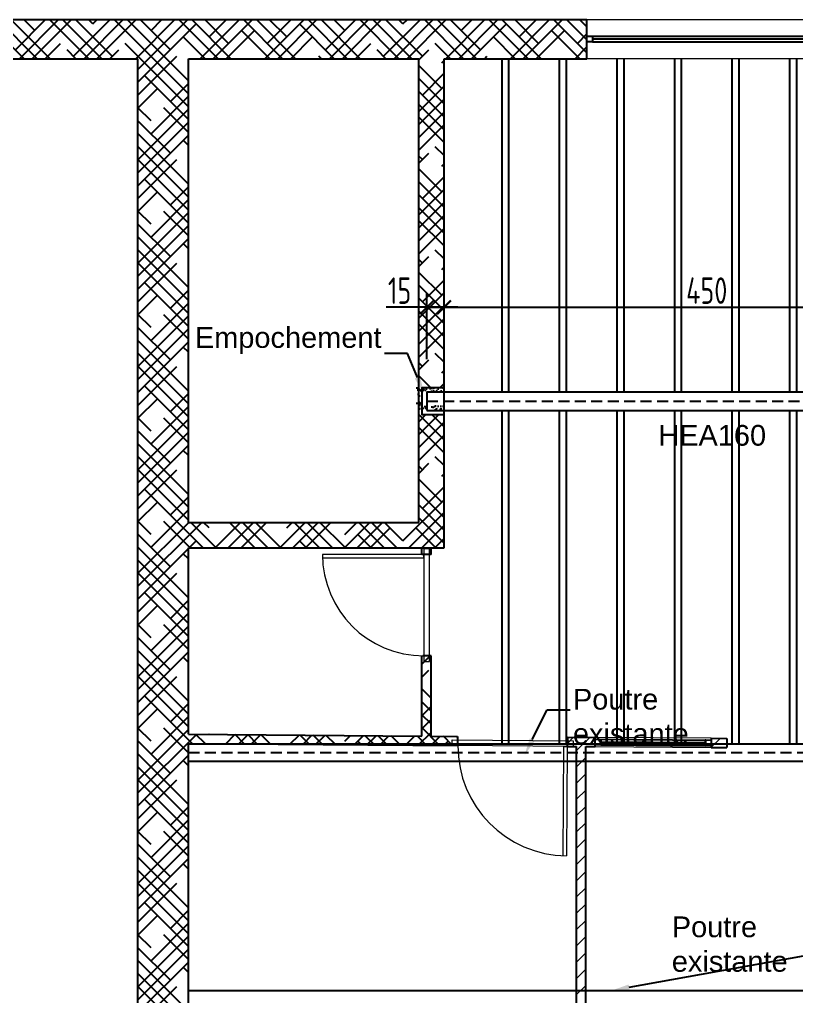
# Model space of a CAD drawing. Header units: millimetres. Extents: x -14819 to 43195, y -10328 to 20814.
# Drawn here: x 21155 to 21830, y 9945 to 10794 of the extents above; entities that cross this region are included whole.
import ezdxf
from ezdxf import colors
from ezdxf.entities.mleader import LeaderData, LeaderLine
from ezdxf.math import Vec2, Vec3

# ---------------------------------------------------------------- set-up
doc = ezdxf.new("R2010")
doc.units = ezdxf.units.MM
doc.header["$PDMODE"] = 3
doc.linetypes.add('CACHE', pattern=[9.525, 6.35, -3.175])
for name, color, linetype, lineweight in [('-SOCNA- Fer- Coffrage', 173, 'Continuous', 25), ('01 - Gros Oeuvre', 7, 'Continuous', 25), ('Hachures', 8, 'Continuous', 9), ('Menuiserie_cps', 7, 'Continuous', 15), ('Mur_coupe', 7, 'Continuous', 25), ('Mur_vu', 8, 'Continuous', 18)]:
    doc.layers.add(name, color=color, linetype=linetype, lineweight=lineweight)
doc.layers.add('Menuiserie_seuil', color=8, linetype='Continuous', lineweight=9, plot=False)
doc.styles.add('-ST-Arial', font='arial.ttf')
doc.styles.add('-ST-Isocp', font='isocp.shx', dxfattribs={"width": 0.8})
doc.linetypes.add('ZIGZAG', pattern='A,0.00254,-5.08,[131,ltypeshp.shx,S=5.08,R=0,X=-5.08,Y=0],-10.16,[131,ltypeshp.shx,S=5.08,R=180,X=5.08,Y=0],-5.08', length=20.32254)
doc.dimstyles.new('-ST-100s', dxfattribs={"dimtxt": 23, "dimasz": 12, "dimexe": 12, "dimexo": 15, "dimgap": 3, "dimtad": 1, "dimdec": 1, "dimrnd": 0.5, "dimdsep": 46, "dimtxsty": '-ST-Isocp', "dimblk": 'ARCHTICK', "dimcen": 5, "dimdle": 12, "dimclrd": 30, "dimclre": 30, "dimclrt": 6, "dimadec": 1, "dimazin": 0, "dimtfac": 1, "dimtdec": 1, "dimtofl": 0, "dimtmove": 0, "dimatfit": 3, "dimfxl": 45, "dimfxlon": 1, "dimtolj": 1, "dimtzin": 0, "dimlwd": -1, "dimarcsym": 0})

# ---------------------------------------------------------------- blocks, each defined once
blk = doc.blocks.new('A$C06A332AF')
at = {"color": 8}
blk.add_lwpolyline([(-2319.59, -572.87), (-2319.59, -577.87), (-2324.59, -577.87), (-2324.59, -572.87), (-2071.59, -572.87), (-2071.59, -577.87), (-2076.59, -577.87), (-2076.59, -572.87), (-2076.59, -575.37), (-2319.59, -575.37), (-2319.59, -577.87), (-2076.59, -577.87)], dxfattribs=at)
at = {"color": 9}
blk.add_lwpolyline([(-2312.42, -1183.53), (-2312.46, -1188.53), (-2317.46, -1188.49), (-2317.42, -1183.49), (-2216.43, -1184.3), (-2216.47, -1189.3), (-2221.47, -1189.26), (-2221.43, -1184.26), (-2221.45, -1186.76), (-2312.44, -1186.03), (-2312.46, -1188.53), (-2221.47, -1189.26)], dxfattribs=at)
at = {"layer": 'Menuiserie_cps', "color": 9, "lineweight": 9}
for points in [[(-2466.26, -1023.14), (-2554.26, -1023.14)], [(-2554.26, -1026.14), (-2466.26, -1026.14), (-2466.26, -1023.14)], [(-2345.26, -1284.83), (-2344.54, -1189.84), (-2341.54, -1189.86)], [(-2341.54, -1189.86), (-2342.26, -1284.86)]]:
    blk.add_lwpolyline(points, dxfattribs=at)
for centre, radius, start, end in [((-2466.26, -1023.14), 88, 180, 270), ((-2341.54, -1189.86), 95, 179.57023, 269.57023)]:
    blk.add_arc(centre, radius, start, end, dxfattribs=at)
at = {"layer": 'Menuiserie_seuil', "color": 9}
for points in [[(-2466.26, -1018.14), (-2466.26, -1116.14), (-2461.26, -1116.14), (-2461.26, -1018.14)], [(-2336.54, -1189.9), (-2441.54, -1189.11), (-2441.5, -1184.11), (-2336.51, -1184.9)]]:
    blk.add_lwpolyline(points, close=True, dxfattribs=at)
at = {"layer": 'Mur_vu', "color": 8}
for p, q in [((-2324.59, -558.37), (-2071.59, -558.37)), ((-2071.59, -592.37), (-2324.59, -592.37))]:
    blk.add_line(p, q, dxfattribs=at)
at = {"layer": 'Mur_vu', "color": 9}
for p, q in [((-2216.46, -1182.78), (-2317.41, -1182)), ((-2317.48, -1189.99), (-2216.43, -1190.83))]:
    blk.add_line(p, q, dxfattribs=at)
blk = doc.blocks.new('A$C56AA13D7')
at = {"layer": 'Mur_coupe', "color": 2}
for p, q in [((-2714.59, -2588.37), (-2324.59, -2588.37)), ((-2670.59, -3209.31), (-2670.59, -3055.37)), ((-2670.59, -3217.37), (-2670.59, -3217.31)), ((-2670.59, -3649.37), (-2670.59, -3217.37))]:
    blk.add_line(p, q, dxfattribs=at)
at = {"layer": 'Mur_coupe', "color": 2, "flags": 128}
for points in [[(-3605.76, -2588.37), (-2714.59, -2588.37)], [(-2324.59, -2622.37), (-2324.59, -2588.37)], [(-3570.22, -2622.37), (-2714.59, -2622.37)], [(-2714.59, -4167.37), (-2714.59, -2622.37)], [(-2670.59, -2622.37), (-2470.59, -2622.37)], [(-2670.59, -3025.24), (-2670.59, -2622.37)], [(-2470.59, -3025.24), (-2470.59, -2622.37)], [(-2448.59, -2622.37), (-2324.59, -2622.37)], [(-2448.59, -3047.24), (-2448.59, -2622.37)], [(-2670.59, -3025.24), (-2470.59, -3025.24)], [(-2670.59, -3047.24), (-2448.59, -3047.24)], [(-2670.59, -3055.37), (-2670.59, -3047.24)], [(-2467.94, -3053.14), (-2467.94, -3047.24)], [(-2459.94, -3053.14), (-2467.94, -3053.14)], [(-2459.94, -3053.14), (-2459.94, -3047.24)], [(-2467.94, -3210.9), (-2467.94, -3141.12)], [(-2459.94, -3141.14), (-2466.94, -3141.14)], [(-2459.94, -3210.95), (-2459.94, -3141.14)], [(-2670.59, -3209.31), (-2467.94, -3210.9)], [(-2459.94, -3210.95), (-2436.94, -3211.12)], [(-2436.94, -3211.12), (-2436.94, -3219.12)], [(-2670.59, -3217.31), (-2436.94, -3219.12)]]:
    blk.add_lwpolyline(points, dxfattribs=at)
blk = doc.blocks.new('_ArchTick')
at = {"color": 0, "linetype": 'ByBlock', "const_width": 0.15}
blk.add_lwpolyline([(-0.5, -0.5), (0.5, 0.5)], dxfattribs=at)
blk = doc.blocks.new('*D547')
at = {"layer": '-SOCNA- Fer- Coffrage', "color": 30, "lineweight": -2, "ltscale": 1.5, "transparency": 16777216}
for p, q in [((35262.54, -4923.76), (35262.54, -4866.76)), ((35712.96, -4923.76), (35712.96, -4866.76))]:
    blk.add_line(p, q, dxfattribs=at)
at = {"layer": '-SOCNA- Fer- Coffrage', "color": 30, "ltscale": 1.5, "transparency": 16777216}
blk.add_line((35250.54, -4878.76), (35724.96, -4878.76), dxfattribs=at)
at = {"layer": 'Defpoints', "color": 0, "ltscale": 1.5, "transparency": 16777216}
for p in [(35712.96, -4878.76), (35262.54, -4972.25), (35712.96, -4968.32)]:
    blk.add_point(p, dxfattribs=at)
at = {"layer": '-SOCNA- Fer- Coffrage', "color": 30, "ltscale": 1.5, "transparency": 16777216, "xscale": 12, "yscale": 12, "zscale": 12, "rotation": 180}
blk.add_blockref('_ArchTick', (35262.54, -4878.76), dxfattribs=at)
at = {"layer": '-SOCNA- Fer- Coffrage', "color": 30, "ltscale": 1.5, "transparency": 16777216, "xscale": 12, "yscale": 12, "zscale": 12}
blk.add_blockref('_ArchTick', (35712.96, -4878.76), dxfattribs=at)
at = {"layer": '-SOCNA- Fer- Coffrage', "color": 6, "ltscale": 1.5, "transparency": 16777216, "insert": (35490.69, -4864.26), "char_height": 23, "attachment_point": 5, "style": '-ST-Isocp'}
blk.add_mtext('\\A1;450', dxfattribs=at)
blk = doc.blocks.new('*D548')
at = {"layer": '-SOCNA- Fer- Coffrage', "color": 30, "lineweight": -2, "ltscale": 1.5, "transparency": 16777216}
for p, q in [((35247.54, -4923.76), (35247.54, -4866.76)), ((35262.54, -4923.76), (35262.54, -4866.76))]:
    blk.add_line(p, q, dxfattribs=at)
at = {"layer": '-SOCNA- Fer- Coffrage', "color": 30, "ltscale": 1.5, "transparency": 16777216}
for p, q in [((35247.54, -4878.76), (35212.21, -4878.76)), ((35274.54, -4878.76), (35247.54, -4878.76))]:
    blk.add_line(p, q, dxfattribs=at)
at = {"layer": 'Defpoints', "color": 0, "ltscale": 1.5, "transparency": 16777216}
for p in [(35247.54, -4878.76), (35247.54, -4953.52), (35262.54, -4953.52)]:
    blk.add_point(p, dxfattribs=at)
at = {"layer": '-SOCNA- Fer- Coffrage', "color": 30, "ltscale": 1.5, "transparency": 16777216, "xscale": 12, "yscale": 12, "zscale": 12, "rotation": 180}
blk.add_blockref('_ArchTick', (35247.54, -4878.76), dxfattribs=at)
at = {"layer": '-SOCNA- Fer- Coffrage', "color": 30, "ltscale": 1.5, "transparency": 16777216, "xscale": 12, "yscale": 12, "zscale": 12}
blk.add_blockref('_ArchTick', (35262.54, -4878.76), dxfattribs=at)
at = {"layer": '-SOCNA- Fer- Coffrage', "color": 6, "ltscale": 1.5, "transparency": 16777216, "insert": (35223.87, -4864.26), "char_height": 23, "attachment_point": 5, "style": '-ST-Isocp'}
blk.add_mtext('\\A1;15', dxfattribs=at)
blk = doc.blocks.new('A$C43363a75')
at = {"layer": '-SOCNA- Fer- Coffrage', "ltscale": 1.5}
h = blk.add_hatch(dxfattribs=at)
h.set_pattern_fill('HOUND', color=8, scale=5, angle=45)
h.set_pattern_definition([(45, (-44921.253, 11733.23), (16.8379802, 28.0633004), [127, -63.5]), (135, (-44921.253, 11733.23), (16.8379802, -28.0633004), [127, -63.5])])
h.paths.add_polyline_path([(875.53, 500.14), (875.53, 550.14), (912.53, 549.77), (912.53, 500.14), (879.56, 500.14)], flags=16)
h.paths.add_polyline_path([(875.53, 1182.27), (875.53, 1585.14), (1075.53, 1585.14), (1075.53, 1182.27)], flags=16)
h.paths.add_polyline_path([(41.58, 124.87), (7.62, 123.3), (9.71, 76.74), (-2.28, 76.17), (0, 0), (76.64, 0), (76.64, 6.14), (114.84, 6.14), (114.84, 40.14), (45.39, 40.14)])
h.paths.add_polyline_path([(33.45, 305.59), (-0.51, 304.02), (0.48, 282.04), (34.44, 283.61)])
h.paths.add_polyline_path([(18.74, 632.76), (-15.22, 631.19), (-7.65, 462.89), (26.31, 464.45)])
h.paths.add_polyline_path([(10.61, 813.47), (-23.34, 811.9), (-22.36, 789.93), (11.6, 791.49)])
h.paths.add_polyline_path([(-4.12, 1141.11), (-38.07, 1139.55), (-30.49, 970.77), (3.47, 972.34)])
h.paths.add_polyline_path([(-12.25, 1321.83), (-46.2, 1320.26), (-45.21, 1298.29), (-11.26, 1299.85)])
h.paths.add_polyline_path([(1078.51, 1299.57), (1097.53, 1299.57), (1097.53, 1585.14), (1221.53, 1585.14), (1221.53, 1619.14), (831.53, 1619.14), (-59.64, 1619.14), (-53.34, 1479.13), (-19.39, 1480.7), (-24.09, 1585.14), (831.53, 1585.14), (831.53, 40.14), (719.84, 40.14), (719.84, 6.14), (877.18, 6.14), (877.18, 40.14), (875.53, 40.14), (875.53, 199.14), (851.53, 199.14), (851.53, 219.14), (875.53, 219.14), (875.53, 368.14), (851.53, 368.14), (851.53, 388.14), (875.53, 388.14), (875.53, 490.14), (922.53, 490.14), (922.53, 549.67), (1003.57, 548.88), (1003.58, 556.88), (875.53, 558.14), (875.53, 990.14), (875.53, 990.2), (1109.18, 988.37), (1109.18, 996.39), (1086.18, 996.56), (1086.18, 1066.37), (1078.18, 1066.39), (1078.18, 996.61), (875.53, 998.2), (875.53, 1152.14), (875.53, 1160.27), (1097.53, 1160.27), (1097.53, 1275.64), (1078.51, 1275.64)])
h = blk.add_hatch(dxfattribs=at)
h.set_pattern_fill('AR-CONC', color=30, scale=0.05)
h.set_pattern_definition([(50, (-33943.0044, 7159.321), (9.1092334, -0.7969543), [0.9525, -10.4775]), (355, (-33943.004, 7159.321), (-1.762171, 9.5528423), [0.762, -8.3820292]), (100.451445, (-33942.245, 7159.255), (7.3470624, 8.7558876), [0.8095004, -8.9045122]), (46.1842, (-33943.004, 7161.861), (13.553952, -2.1021164), [1.42875, -15.71625]), (96.635558, (-33941.875, 7161.686), (11.8702067, 12.371306), [1.214251, -13.3567804]), (351.18415, (-33943.004, 7161.861), (11.8702067, 12.371306), [1.1429984, -12.5729866]), (21, (-33941.7344, 7161.226), (7.5807196, -5.1132599), [0.9525, -10.4775]), (326, (-33941.734, 7161.226), (3.0901014, 9.2093983), [0.762, -8.382]), (71.451445, (-33941.103, 7160.8), (10.670821, 4.0961384), [0.8095004, -8.904497]), (37.5, (-33943.0044, 7159.321), (0.15443016, 4.22775194), [0, -8.2804, 0, -8.509, 0, -8.41375]), (7.5, (-33943.0044, 7159.321), (3.3409831, 5.00902874), [0, -4.8514, 0, -8.0899, 0, -3.20675]), (327.5, (-33945.8365, 7159.321), (6.77952976, -0.2864372), [0, -3.175, 0, -9.906, 0, -13.1445]), (317.5, (-33947.1065, 7159.321), (7.4064591, 1.2713246), [0, -4.1275, 0, -6.5786, 0, -9.3345])])
h.paths.add_polyline_path([(1097.53, 1295.57), (1097.53, 1299.57), (1073.53, 1299.57), (1073.53, 1279.57), (1097.53, 1279.57), (1097.53, 1283.57), (1077.53, 1283.57), (1077.53, 1295.57)])
at = {"layer": '-SOCNA- Fer- Coffrage', "color": 15, "ltscale": 1.5}
for p, q in [((1147.6, 1585.14), (1147.6, 1295.57)), ((1153.6, 1585.14), (1153.6, 1295.57)), ((1197.6, 1585.14), (1197.6, 1295.57)), ((1203.6, 1585.14), (1203.6, 1295.57)), ((1247.6, 1585.14), (1247.6, 1295.57)), ((1253.6, 1585.14), (1253.6, 1295.57)), ((1297.6, 1585.14), (1297.6, 1295.57)), ((1303.6, 1585.14), (1303.6, 1295.57)), ((1347.6, 1585.14), (1347.6, 1295.57)), ((1353.6, 1585.14), (1353.6, 1295.57)), ((1397.6, 1585.14), (1397.6, 1295.57)), ((1403.6, 1585.14), (1403.6, 1295.57)), ((1147.6, 1279.57), (1147.6, 990)), ((1153.6, 1279.57), (1153.6, 990)), ((1197.6, 1279.57), (1197.6, 990)), ((1203.6, 1279.57), (1203.6, 990)), ((1247.6, 1279.57), (1247.6, 990)), ((1253.6, 1279.57), (1253.6, 990)), ((1297.6, 1279.57), (1297.6, 990)), ((1303.6, 1279.57), (1303.6, 990)), ((1347.6, 1279.57), (1347.6, 990)), ((1353.6, 1279.57), (1353.6, 990)), ((1397.6, 1279.57), (1397.6, 990)), ((1403.6, 1279.57), (1403.6, 990))]:
    blk.add_line(p, q, dxfattribs=at)
at = {"layer": '-SOCNA- Fer- Coffrage', "color": 192, "ltscale": 1.5}
for p, q in [((1082.53, 1295.57), (1547.96, 1295.57)), ((1082.53, 1295.57), (1082.53, 1279.57)), ((1082.53, 1279.57), (1547.96, 1279.57))]:
    blk.add_line(p, q, dxfattribs=at)
at = {"layer": '-SOCNA- Fer- Coffrage', "color": 192, "linetype": 'CACHE', "ltscale": 1.5}
blk.add_line((1082.53, 1287.57), (1547.96, 1287.57), dxfattribs=at)
at = {"layer": '-SOCNA- Fer- Coffrage', "color": 172, "ltscale": 1.5}
for p, q in [((875.53, 990), (2079.53, 990)), ((875.53, 975), (2079.53, 975)), ((875.53, 775.73), (1549.57, 775.73))]:
    blk.add_line(p, q, dxfattribs=at)
at = {"layer": '-SOCNA- Fer- Coffrage', "color": 172, "linetype": 'CACHE', "ltscale": 1.5}
blk.add_line((875.53, 982.5), (2079.53, 982.5), dxfattribs=at)
at = {"layer": '-SOCNA- Fer- Coffrage', "color": 1, "linetype": 'ZIGZAG', "ltscale": 0.2}
blk.add_lwpolyline([(1097.53, 1275.64), (1078.51, 1275.64), (1078.51, 1299.57), (1097.53, 1299.57)], dxfattribs=at)
at = {"layer": 'Hachures', "color": 2, "linetype": 'Continuous'}
blk.add_line((1085.89, 1154.37), (1086.18, 1154.66), dxfattribs=at)
at = {"layer": 'Hachures', "color": 8, "linetype": 'Continuous'}
for p, q in [((1204.6, 990.24), (1209.99, 995.63)), ((1212.65, 984.15), (1224.02, 995.51)), ((1329.69, 986.88), (1337.5, 994.68)), ((1212.65, 970), (1220.65, 978)), ((1212.65, 955.86), (1220.65, 963.86)), ((1212.65, 941.72), (1220.65, 949.72)), ((1212.65, 927.58), (1220.65, 935.58)), ((1212.65, 913.43), (1220.65, 921.43)), ((1212.65, 899.29), (1220.65, 907.29)), ((1212.65, 885.15), (1220.65, 893.15)), ((1212.65, 871.01), (1220.65, 879.01)), ((1212.65, 856.87), (1220.65, 864.87)), ((1212.65, 842.72), (1220.65, 850.72)), ((1212.65, 828.58), (1220.65, 836.58)), ((1212.65, 814.44), (1220.65, 822.44)), ((1212.65, 800.3), (1220.65, 808.3)), ((1212.65, 786.16), (1220.65, 794.16)), ((1212.65, 772.01), (1220.65, 780.01))]:
    blk.add_line(p, q, dxfattribs=at)
at = {"layer": 'Mur_coupe', "color": 8}
for p, q in [((1204.66, 995.67), (1204.58, 987.67)), ((1204.66, 995.67), (1228.71, 995.51)), ((1228.64, 987.52), (1228.71, 995.51)), ((1329.65, 994.73), (1329.69, 986.68)), ((1329.65, 994.73), (1343.11, 994.62)), ((1343.11, 994.62), (1343.07, 986.61)), ((1204.58, 987.67), (1212.65, 987.56)), ((1212.65, 554.82), (1212.65, 987.56)), ((1220.65, 554.74), (1220.65, 987.52)), ((1220.65, 987.52), (1228.64, 987.52)), ((1329.69, 986.68), (1343.07, 986.61))]:
    blk.add_line(p, q, dxfattribs=at)
at = {"layer": '-SOCNA- Fer- Coffrage', "color": 2, "ltscale": 1.5}
for name, p in [('A$C56AA13D7', (3546.12, 4207.51)), ('A$C06A332AF', (3546.12, 2177.51))]:
    blk.add_blockref(name, p, dxfattribs=at)
at = {"layer": '-SOCNA- Fer- Coffrage', "color": 2, "style": '-ST-Arial'}
blk.add_text('HEA160', height=18, dxfattribs=at).set_placement((1283.62, 1248.93))
at = {"layer": '-SOCNA- Fer- Coffrage', "color": 173, "ltscale": 1.5}
dim = blk.add_linear_dim(base=(1082.53, 1369.14), p1=(1097.53, 1294.38), p2=(1082.53, 1294.38), dimstyle='-ST-100s', dxfattribs=at)
dim.commit()
dim.dimension.update_dxf_attribs({"geometry": '*D548', "text_midpoint": (1058.87, 1383.64), "insert": (-34165, 6247.89)})
dim = blk.add_linear_dim(base=(1547.96, 1369.14), p1=(1097.53, 1275.64), p2=(1547.96, 1279.57), dimstyle='-ST-100s', override={"dimrnd": 1}, dxfattribs=at)
dim.commit()
dim.dimension.update_dxf_attribs({"geometry": '*D547', "text_midpoint": (1325.69, 1369.14), "dimtype": 128, "insert": (-34165, 6247.89)})
at = {"layer": '-SOCNA- Fer- Coffrage', "color": 1, "ltscale": 1.5}
ml = blk.add_multileader_mtext('Standard', dxfattribs=at)
ml.set_content('Empochement', color=1, style='-ST-Arial')
ml.set_leader_properties(color=1, linetype='ByLayer', lineweight=-1)
ml.build(insert=Vec2(0, 0))
ml.multileader.update_dxf_attribs({"text_left_attachment_type": 7, "text_right_attachment_type": 7, "dogleg_length": 20, "arrow_head_size": 15})
ctx = ml.context
ctx.base_point, ctx.char_height, ctx.arrow_head_size, ctx.landing_gap_size, ctx.plane_origin = Vec3(880.69, 1328.9), 18, 15, 2.5, Vec3(1283.73, 1243.26)
ctx.left_attachment, ctx.right_attachment, ctx.text_align_type = 7, 7, 2
notes = []
notes.append((ctx, [(0, (1, 1, 0), (1065.66, 1328.9), (-1, 0), 20, [(0, [(1080.11, 1294.38)], 0, [])])]))
ctx.mtext.insert, ctx.mtext.width, ctx.mtext.defined_height, ctx.mtext.alignment, ctx.mtext.flow_direction = Vec3(1043.16, 1351.9), 0.3335, 42.46, 3, 5
ml = blk.add_multileader_mtext('Standard', dxfattribs=at)
ml.set_content('Poutre existante', color=1, style='-ST-Arial')
ml.set_leader_properties(color=1, linetype='ByLayer', lineweight=-1)
ml.build(insert=Vec2(0, 0))
ml.multileader.update_dxf_attribs({"text_left_attachment_type": 7, "text_right_attachment_type": 7, "dogleg_length": 20, "arrow_head_size": 15})
ctx = ml.context
ctx.base_point, ctx.char_height, ctx.arrow_head_size, ctx.landing_gap_size, ctx.plane_origin = Vec3(1206.96, 1019.38), 18, 15, 2.5, Vec3(1433.79, 989.04)
ctx.left_attachment, ctx.right_attachment = 7, 7
notes.append((ctx, [(1, (1, 1, 0), (1186.96, 1019.38), (1, 0), 20, [(0, [(1167.45, 980.17)], 0, [])])]))
ctx.mtext.insert, ctx.mtext.width, ctx.mtext.defined_height, ctx.mtext.flow_direction = Vec3(1209.46, 1037.68), 0.3335, 42.46, 5
ml = blk.add_multileader_mtext('Standard', dxfattribs=at)
ml.set_content('Poutre existante', color=1, style='-ST-Arial')
ml.set_leader_properties(color=1, linetype='ByLayer', lineweight=-1)
ml.build(insert=Vec2(0, 0))
ml.multileader.update_dxf_attribs({"text_left_attachment_type": 7, "text_right_attachment_type": 7, "dogleg_length": 20, "arrow_head_size": 15})
ctx = ml.context
ctx.base_point, ctx.char_height, ctx.arrow_head_size, ctx.landing_gap_size, ctx.plane_origin = Vec3(1292.85, 821.64), 18, 15, 2.5, Vec3(1449.89, 752.13)
ctx.left_attachment, ctx.right_attachment = 7, 7
notes.append((ctx, [(0, (1, 1, 0), (1496.58, 821.64), (-1, 0), 20, [(0, [(1243.52, 775.73)], 0, []), (1, [(1549.57, 783.45)], 0, [])])]))
ctx.mtext.insert, ctx.mtext.width, ctx.mtext.defined_height, ctx.mtext.flow_direction = Vec3(1295.35, 839.94), 0.3335, 42.46, 5
for ctx, leaders in notes:
    for number, flags, end, landing, length, lines in leaders:
        leader = LeaderData()
        leader.index, (leader.has_last_leader_line, leader.has_dogleg_vector, leader.attachment_direction) = number, flags
        leader.last_leader_point, leader.dogleg_vector, leader.dogleg_length = Vec3(end), Vec3(landing), length
        for number, points, colour, breaks in lines:
            line = LeaderLine()
            line.index, line.vertices, line.color, line.breaks = number, Vec3.list(points), colors.encode_raw_color(colour), breaks
            leader.lines.append(line)
        ctx.leaders.append(leader)

msp = doc.modelspace()

# ---------------------------------------------------------------- block references
at = {"layer": '01 - Gros Oeuvre'}
msp.add_blockref('A$C43363a75', (20425.95, 9175.04), dxfattribs=at)

doc.saveas('drawing.dxf')
